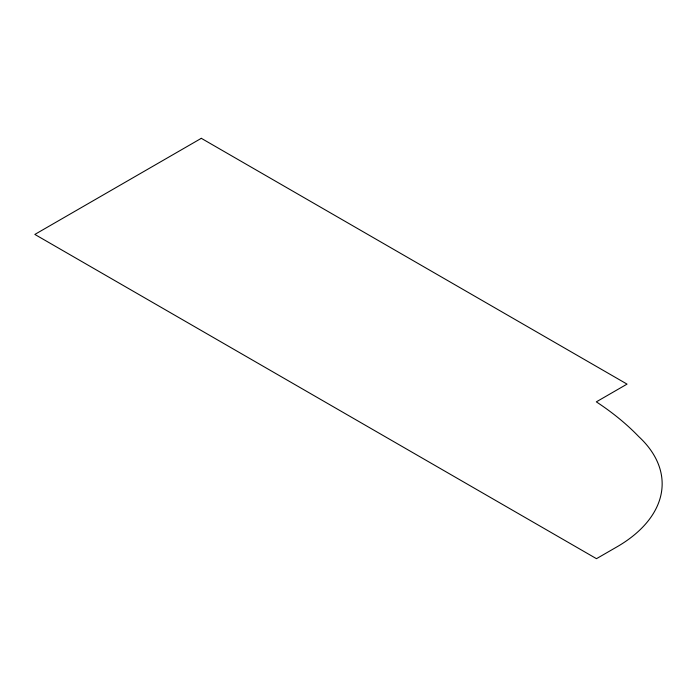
<?xml version="1.0" encoding="UTF-8"?>
<svg xmlns="http://www.w3.org/2000/svg" width="697" height="697" viewBox="0 0 697 697"><rect width="100%" height="100%" fill="white"/><g stroke="black" fill="none" stroke-linecap="round" stroke-linejoin="round"><path stroke-width="1.05" d="M201.311 138.32L34.85 234.427L596.475 558.68L618.117 546.187A154.577 89.242 0 0 0 638.679 436.531A343.952 198.575 0 0 0 596.327 401.855L627.047 384.117L201.311 138.32"/></g></svg>
